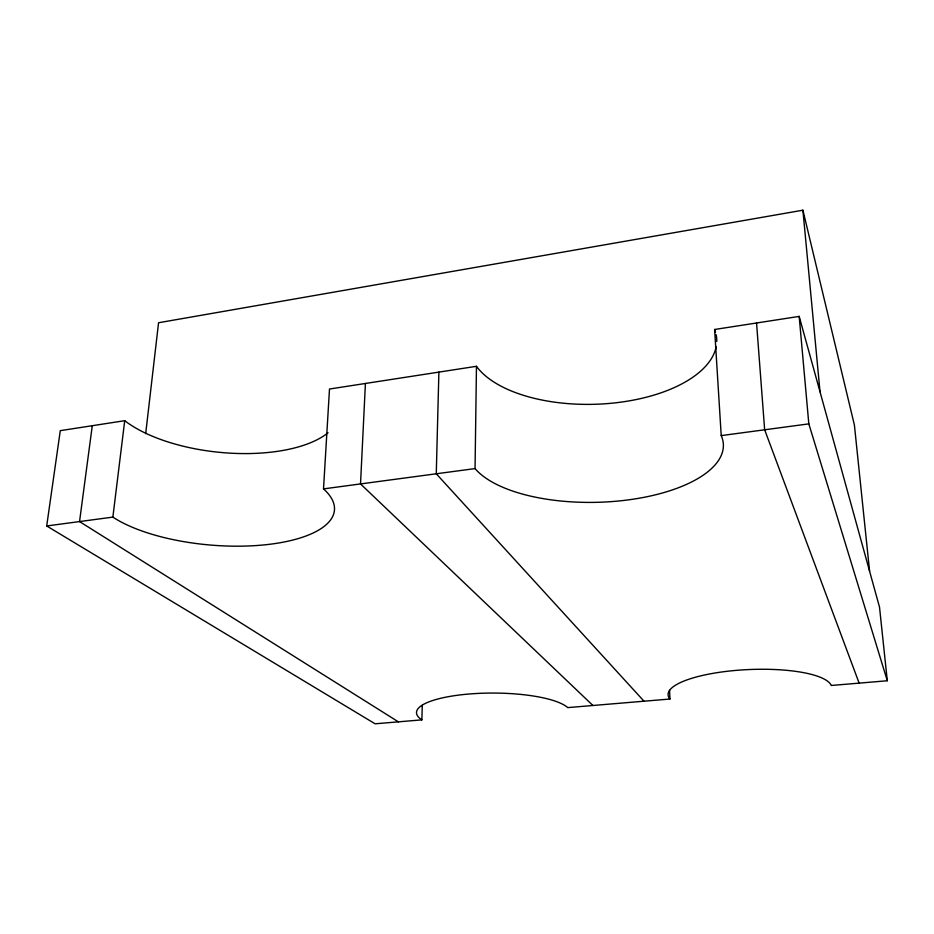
<?xml version="1.0" encoding="UTF-8"?>
<svg xmlns="http://www.w3.org/2000/svg" width="934" height="934" viewBox="0 0 934 934"><rect width="100%" height="100%" fill="white"/><g stroke="black" fill="none" stroke-linecap="round" stroke-linejoin="round"><path stroke-width="1.4" d="M46.7 525.97L375.094 723.803L421.864 719.869A77.113 19.789 0.2 0 1 468.845 694.032A77.113 19.789 0.2 0 1 567.755 707.61L669.947 699.029A81.923 21.669 -2.5 0 1 736.587 670.343A81.923 21.669 -2.5 0 1 831.26 685.474L887.3 680.758L808.821 423.873L721.223 435.606A127.841 54.277 -1.4 0 1 628.594 499.842A127.841 54.277 -1.4 0 1 475.056 468.588L476.468 366.303L329.492 389.023L323.514 488.891A120.906 45.369 4.9 0 1 272.098 543.973A120.906 45.369 4.9 0 1 112.862 517.109L46.7 525.97L60.29 430.656L124.724 420.685A117.299 51.066 5.9 0 0 229.717 453.13A117.299 51.066 5.9 0 0 328.067 432.746M438.887 372.117L436.271 473.783L644.016 701.201M421.864 719.869L422.273 705.38M365.416 383.477L360.524 483.929L592.915 705.497M145.692 433.633L158.558 322.744L802.913 210.197L854.412 425.098L869.589 571.211M112.862 517.109L124.724 420.685M92.279 425.706L79.542 521.569L398.374 721.842M721.223 435.606L714.615 329.48L799.177 316.404L879.513 607.135L887.3 680.758M323.514 488.891L475.056 468.588M859.128 683.128L764.654 429.792L756.552 323.001M802.913 210.197L820.017 391.825M799.177 316.404L808.821 423.873M669.573 690.319L669.947 699.029M716.18 346.771A123.708 60.792 -1.7 0 1 607.917 403.558A123.708 60.792 -1.7 0 1 476.468 366.303M714.615 329.48A123.708 60.792 -1.7 0 1 715.514 332.107M716.18 334.781A123.708 60.792 -1.7 0 1 716.775 341.482"/></g></svg>
